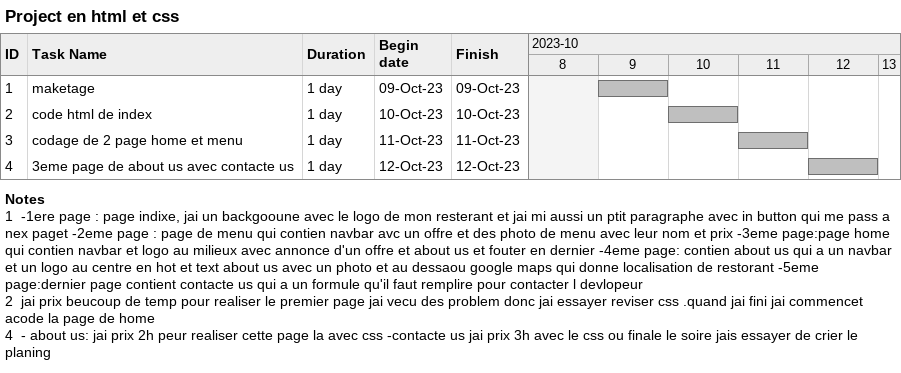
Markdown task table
Project en html et css

| ID | Task | Duration | Start | Finish |
|---|---|---|---|---|
| 1 | maketage | 1d | 2023-10-09 | 2023-10-09 |
| 2 | code html de index | 1d | 2023-10-10 | 2023-10-10 |
| 3 | codage de 2 page home et menu | 1d | 2023-10-11 | 2023-10-11 |
| 4 | 3eme page de about us avec contacte us | 1d | 2023-10-12 | 2023-10-12 |

Notes
- 1: -1ere page : page indixe, jai un backgooune avec le logo de mon resterant et jai mi aussi un ptit paragraphe avec in button qui me pass a nex paget -2eme page : page de menu qui contien navbar avc un offre et des photo de menu avec leur nom et prix -3eme page:page home qui contien navbar et logo au milieux avec annonce d'un offre et about us et fouter en dernier -4eme page: contien about us qui a un navbar et un logo au centre en hot et text about us avec un photo et au dessaou google maps qui donne localisation de restorant -5eme page:dernier page contient contacte us qui a un formule qu'il faut remplire pour contacter l devlopeur
- 2: jai prix beucoup de temp pour realiser le premier page jai vecu des problem donc jai essayer reviser css .quand jai fini jai commencet acode la page de home
- 4: - about us: jai prix 2h peur realiser cette page la avec css -contacte us jai prix 3h avec le css ou finale le soire jais essayer de crier le planing
